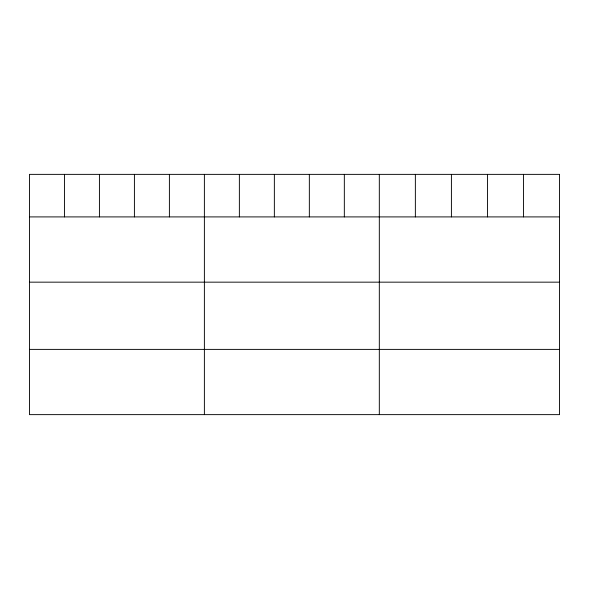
<?xml version="1.0" encoding="UTF-8"?>
<svg xmlns="http://www.w3.org/2000/svg" width="589" height="589" viewBox="0 0 589 589"><rect width="100%" height="100%" fill="white"/><g stroke="black" fill="none" stroke-linecap="round" stroke-linejoin="round"><path stroke-width="0.88" d="M29.45 216.907L559.55 216.907M29.45 282.16L559.55 282.16M29.45 349.387L559.55 349.387M523.503 174.366L523.503 216.907M487.456 174.366L487.456 216.907M451.41 174.366L451.41 216.907M415.363 174.366L415.363 216.907M379.316 174.366L379.316 414.634M344.329 174.366L344.329 216.907M309.343 174.366L309.343 216.907M274.356 174.366L274.356 216.907M239.37 174.366L239.37 216.907M204.383 174.366L204.383 414.634M169.396 174.366L169.396 216.907M134.41 174.366L134.41 216.907M99.423 174.366L99.423 216.907M64.437 174.366L64.437 216.907M559.55 174.366L29.45 174.366L29.45 414.634L559.55 414.634L559.55 174.366"/></g></svg>
